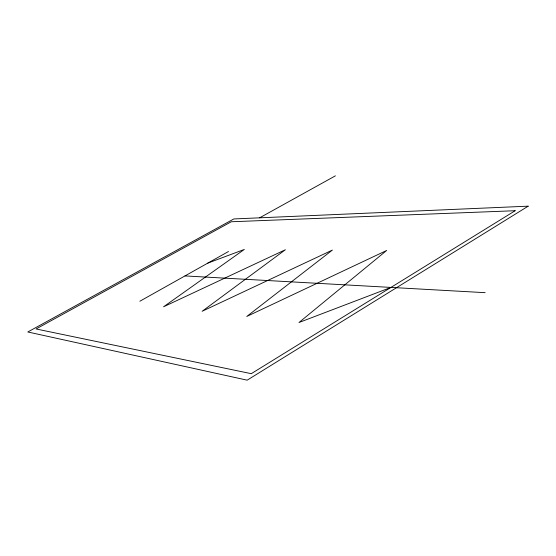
<?xml version="1.0" encoding="UTF-8"?>
<svg xmlns="http://www.w3.org/2000/svg" width="556" height="556" viewBox="0 0 556 556"><rect width="100%" height="100%" fill="white"/><g stroke="black" fill="none" stroke-linecap="round" stroke-linejoin="round"><path stroke-width="0.83" d="M139.841 301.234L228.502 251.507M259.603 217.827L335.407 175.828M390.958 287.417L298.982 322.515L386.663 250.464L246.781 316.454L332.391 250.075L202.155 311.27L285.395 249.734L163.575 306.787L244.313 249.442L207.84 263.092M184.974 275.922L485.166 292.678M528.2 206.165L247.177 380.172L27.8 331.974L233.84 218.946L528.2 206.165M515.169 210.717L251.277 373.674L36.064 328.964L231.275 221.761L515.169 210.717"/></g></svg>
